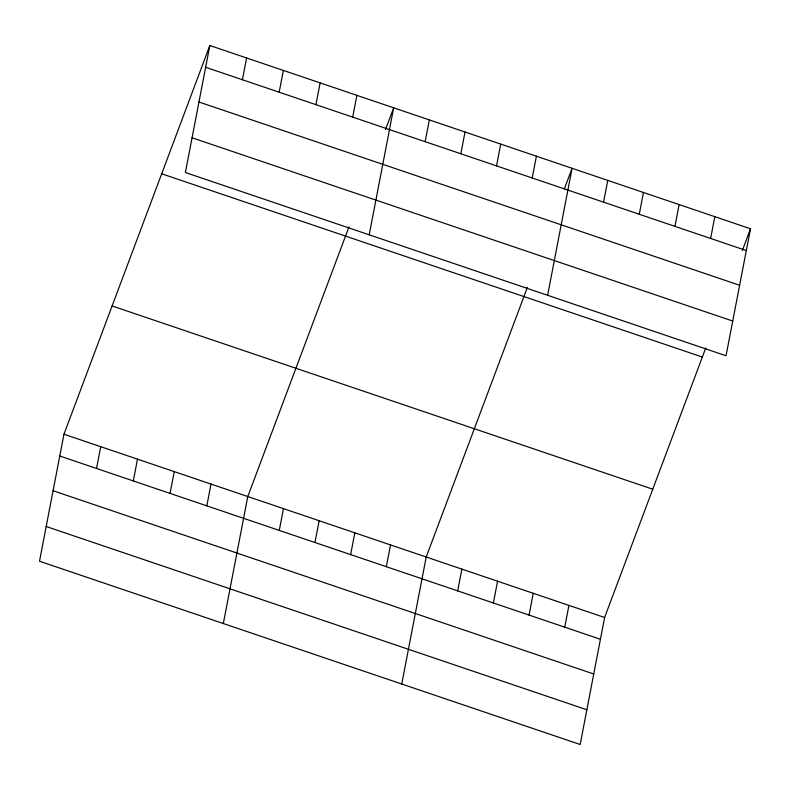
<?xml version="1.0" encoding="UTF-8"?>
<svg xmlns="http://www.w3.org/2000/svg" width="790" height="790" viewBox="0 0 790 790"><rect width="100%" height="100%" fill="white"/><g stroke="black" fill="none" stroke-linecap="round" stroke-linejoin="round"><path stroke-width="1.19" d="M209.834 45.504L185.383 172.506L726.04 355.767L750.5 228.774L209.834 45.504L63.96 434.233L39.5 561.226L580.166 744.496L604.617 617.494L705.796 347.886M96.528 468.47L100.725 446.696M133.293 480.932L137.49 459.158M242.411 79.741L246.599 57.966M170.057 493.394L174.254 471.62M279.176 92.203L283.363 70.428M206.822 505.857L211.019 484.082M315.941 104.665L320.128 82.891M223.323 623.537L247.784 496.545L348.963 226.937M352.705 117.127L356.892 95.353M279.275 530.406L283.462 508.632M369.207 234.818L393.667 107.815L385.5 129.58M314.953 542.503L319.15 520.729M425.148 141.686L429.345 119.912M350.642 554.6L354.829 532.825M460.837 153.783L465.034 132.009M386.32 566.697L390.517 544.922M496.525 165.88L500.712 144.106M401.745 684.012L426.205 557.019L527.374 287.412M532.203 177.977L536.4 156.203M457.687 590.89L461.883 569.116M547.628 295.292L572.079 168.29L564.346 188.909M493.375 602.977L497.572 581.203M603.57 202.161L607.767 180.387M529.063 615.074L533.25 593.3M639.258 214.258L643.445 192.483M564.741 627.171L568.938 605.397M674.937 226.355L679.133 204.58M710.625 238.452L714.812 216.677M742.333 250.529L750.5 228.774M205.647 67.278L746.303 250.549M198.952 102.009L739.618 285.269M192.069 137.786L732.735 321.046M161.693 173.79L702.359 357.05M112.101 305.957L652.757 489.217M63.96 434.233L604.617 617.494M59.764 456.008L600.43 639.268M53.078 490.728L593.744 673.989M46.185 526.505L586.851 709.766"/></g></svg>
